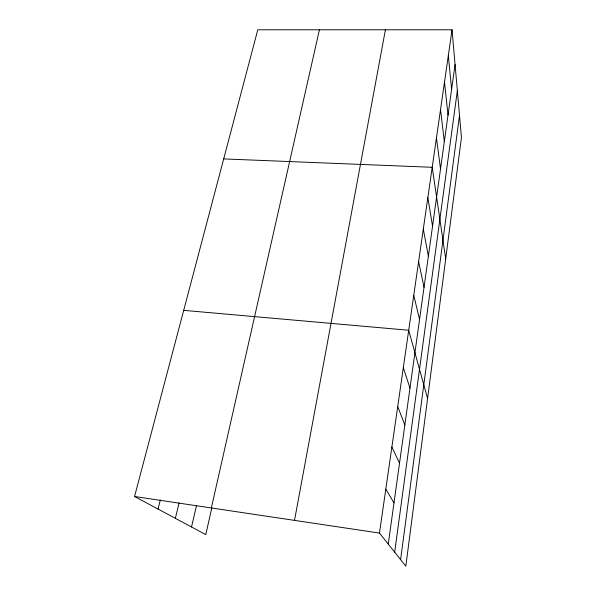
<?xml version="1.0" encoding="UTF-8"?>
<svg xmlns="http://www.w3.org/2000/svg" width="596" height="596" viewBox="0 0 596 596"><rect width="100%" height="100%" fill="white"/><g stroke="black" fill="none" stroke-linecap="round" stroke-linejoin="round"><path stroke-width="0.89" d="M400.609 559.651L459.509 115.408M394.671 552.179L457.348 90.659M388.249 544.111L455.068 64.547M452.036 29.8L461.446 137.572L405.824 566.2L379.473 533.077L452.036 29.8L257.777 29.8L134.554 496.49L205.776 534.597L211.856 507.673M294.513 520.383L385.411 29.8M211.349 507.963L319.411 29.8M191.525 526.968L196.494 505.676M175.373 518.326L179.091 502.95M158.052 509.058L160.317 500.044M223.686 158.909L432.212 167.29L445.704 258.873M183.702 310.352L408.714 330.251L427.585 398.471M134.554 496.49L379.473 533.077M385.806 489.16L393.993 502.868M391.877 447.015L399.529 463.189M397.718 406.547L404.848 424.985M403.321 367.657L409.981 388.175M413.758 295.288L419.554 319.434M418.623 261.57L424.032 287.302M423.309 229.035L428.36 256.235M427.839 197.626L432.547 226.175M436.443 137.952L440.526 168.906M440.533 109.59L444.333 141.602M444.497 82.136L448.021 115.132M448.326 55.555L451.597 89.452"/></g></svg>
